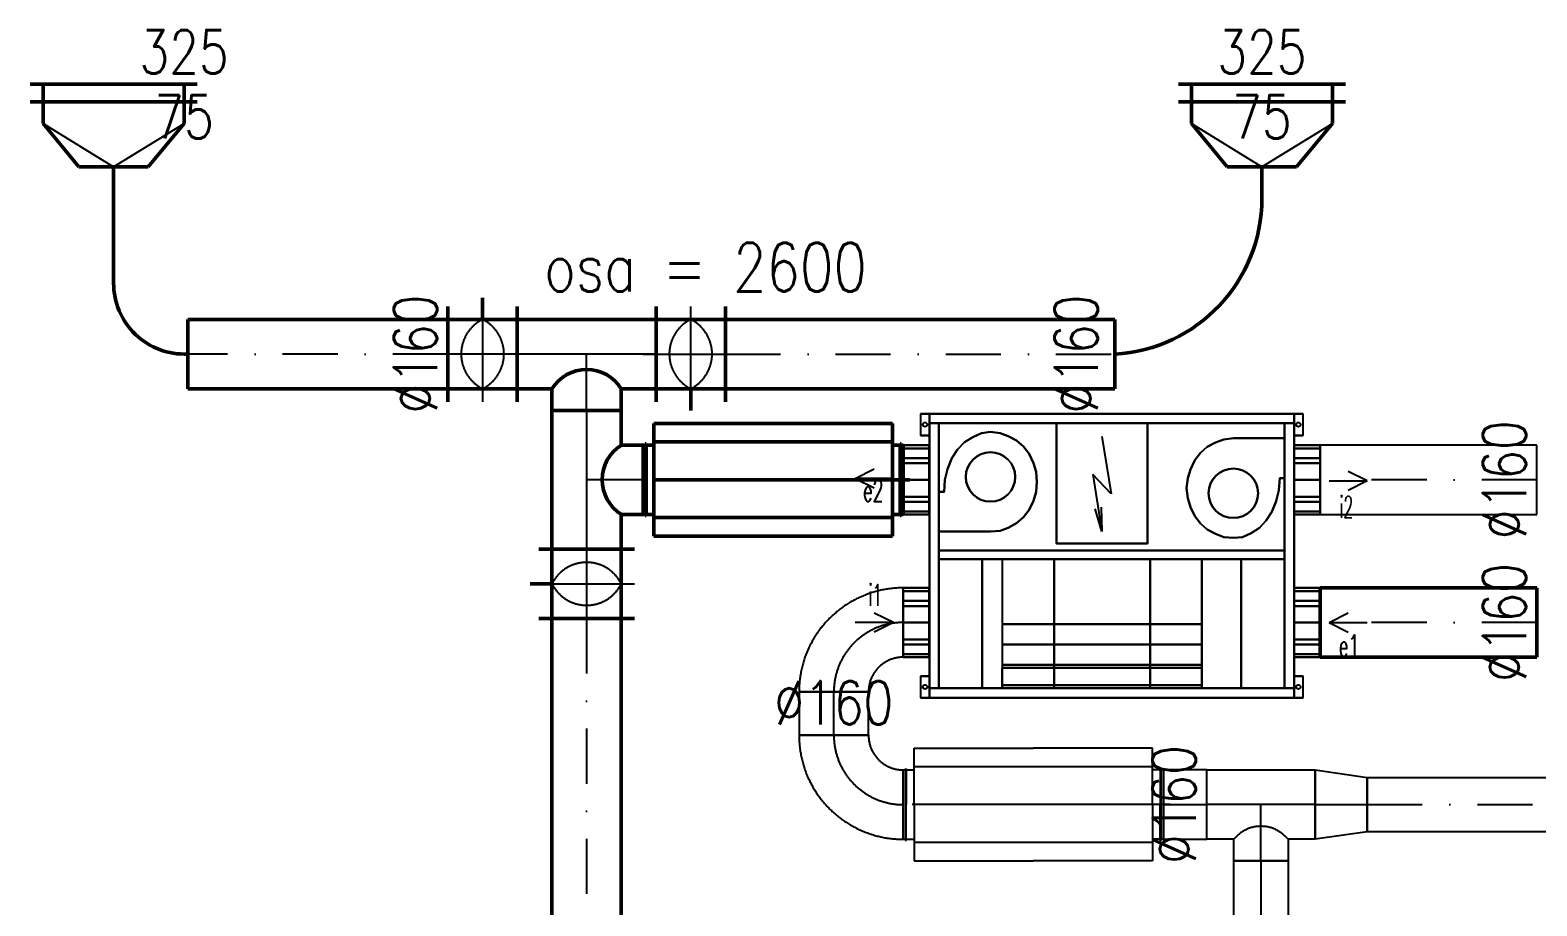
# Model space of a CAD drawing. Header units: millimetres. Extents: x -5302 to 21798, y 61761 to 66330.
# Drawn here: x 15606 to 19080, y 64006 to 66026 of the extents above; entities that cross this region are included whole.
import ezdxf
from ezdxf.enums import TextEntityAlignment as Align

# ---------------------------------------------------------------- set-up
doc = ezdxf.new("R2010")
doc.units = ezdxf.units.MM
doc.header["$LTSCALE"] = 10
for name, pattern in [('_aa', [1.4, 0.5, -0.2, 0.5, -0.2]), ('DASHDOT', [25.4, 12.7, -6.35, 0, -6.35]), ('DASHED', [19.05, 12.7, -6.35]), ('KOLEJE', [0])]:
    doc.linetypes.add(name, pattern=pattern)
doc.layers.get('0').update_dxf_attribs({"color": 3})
for name, color, linetype in [('POPISY', 3, 'Continuous'), ('PRIPOJOVACI_HRDLA', 3, 'Continuous'), ('V-objekty-popis', 3, 'Continuous'), ('V-tvarovky-popis', 3, 'Continuous'), ('VLASTNI_ZARIZENI', 3, 'Continuous'), ('VZT_EXHAUST', 3, '_aa'), ('VZT_EXHAUST-popis', 3, 'Continuous')]:
    doc.layers.add(name, color=color, linetype=linetype)
for name, color, linetype, lineweight in [('V-flexo_osy', 3, 'KOLEJE', 50), ('V-objekty', 3, 'Continuous', 50), ('V-tvarovky', 3, 'Continuous', 50)]:
    doc.layers.add(name, color=color, linetype=linetype, lineweight=lineweight)
doc.styles.add('ROMANS', font='romans.shx', dxfattribs={"width": 0.8})
doc.styles.get("Standard").update_dxf_attribs({"font": 'simplex.shx', "width": 0.8})
doc.linetypes.add('KOLEJE_2', pattern='A,2,[141,CADKON.SHX,S=3,R=0,X=0,Y=0],1.5', length=3.5)

# ---------------------------------------------------------------- blocks, each defined once
blk = doc.blocks.new('*U79', base_point=(162.5, 40))
at = {"color": 0, "linetype": 'ByBlock', "lineweight": -2, "ltscale": 2000}
for points in [[(0, 0), (325, 0), (325, 40), (0, 40), (0, 0)], [(0, 0), (-30, 0)], [(325, 0), (355, 0)]]:
    blk.add_lwpolyline(points, dxfattribs=at)
blk = doc.blocks.new('*U80')
at = {"color": 0, "linetype": 'ByBlock', "lineweight": -2, "ltscale": 2000}
for p, q in [((0, 162.5), (0, 192.5)), ((50, 162.5), (0, 162.5)), ((0, 162.5), (0, 162.5)), ((0, 162.5), (0, -162.5)), ((50, 162.5), (150, 80)), ((150, 80), (150, 80)), ((150, 80), (150, -80)), ((150, 80), (150, 80)), ((150, -80), (50, -162.5)), ((150, -80), (150, -80)), ((150, -80), (150, -80)), ((50, -162.5), (0, -162.5)), ((0, -162.5), (0, -192.5)), ((0, -162.5), (0, -162.5))]:
    blk.add_line(p, q, dxfattribs=at)
at = {"color": 2, "linetype": 'DASHDOT', "lineweight": 25, "ltscale": 2000}
for p, q in [((50, 162.5), (150, 0)), ((150, 0), (50, -162.5))]:
    blk.add_line(p, q, dxfattribs=at)
blk = doc.blocks.new('DUPLEX 170 EC5')
at = {"layer": 'PRIPOJOVACI_HRDLA'}
for p, q in [((38614.2, 8782.6), (38614.2, 8782.6)), ((39515.6, 8782.6), (39515.6, 8782.6)), ((38443.6, 8705.7), (38487.6, 8727.7)), ((39624.6, 8699.8), (39580.6, 8721.8)), ((38531.6, 8705.7), (38443.6, 8705.7)), ((38443.6, 8705.7), (38487.6, 8683.7)), ((39536.6, 8699.8), (39624.6, 8699.8)), ((39624.6, 8699.8), (39580.6, 8677.8)), ((38614.2, 8453.3), (38614.2, 8453.3)), ((39515.6, 8453.3), (39515.6, 8453.3)), ((38531.6, 8373.1), (38487.6, 8395.1)), ((39536.6, 8373.3), (39580.6, 8395.3)), ((38531.6, 8373.1), (38443.6, 8373.1)), ((38531.6, 8373.1), (38487.6, 8351.1)), ((39536.6, 8373.3), (39624.6, 8373.3)), ((39536.6, 8373.3), (39580.6, 8351.3))]:
    blk.add_line(p, q, dxfattribs=at)
for points in [[(38614.2, 8774.6), (38614.2, 8782.6), (38554.2, 8782.6), (38554.2, 8774.6)], [(38614.2, 8782.6), (38614.2, 8774.6), (38554.2, 8774.6), (38554.2, 8782.6)], [(38614.2, 8752.6), (38614.2, 8774.6), (38554.2, 8774.6), (38554.2, 8752.6)], [(38614.2, 8774.6), (38614.2, 8752.6), (38554.2, 8752.6), (38554.2, 8774.6)], [(39515.6, 8774.6), (39515.6, 8782.6), (39455.6, 8782.6), (39455.6, 8774.6)], [(39515.6, 8782.6), (39515.6, 8774.6), (39455.6, 8774.6), (39455.6, 8782.6)], [(39515.6, 8752.6), (39515.6, 8774.6), (39455.6, 8774.6), (39455.6, 8752.6)], [(39515.6, 8774.6), (39515.6, 8752.6), (39455.6, 8752.6), (39455.6, 8774.6)], [(38614.2, 8740.6), (38614.2, 8752.6), (38554.2, 8752.6), (38554.2, 8740.6)], [(38614.2, 8752.6), (38614.2, 8740.6), (38554.2, 8740.6), (38554.2, 8752.6)], [(38614.2, 8702.6), (38614.2, 8740.6), (38554.2, 8740.6), (38554.2, 8702.6)], [(38614.2, 8740.6), (38614.2, 8702.6), (38554.2, 8702.6), (38554.2, 8740.6)], [(39515.6, 8740.6), (39515.6, 8752.6), (39455.6, 8752.6), (39455.6, 8740.6)], [(39515.6, 8752.6), (39515.6, 8740.6), (39455.6, 8740.6), (39455.6, 8752.6)], [(39515.6, 8702.6), (39515.6, 8740.6), (39455.6, 8740.6), (39455.6, 8702.6)], [(39515.6, 8740.6), (39515.6, 8702.6), (39455.6, 8702.6), (39455.6, 8740.6)], [(38614.2, 8663.6), (38614.2, 8702.6), (38554.2, 8702.6), (38554.2, 8663.6)], [(38614.2, 8702.6), (38614.2, 8663.6), (38554.2, 8663.6), (38554.2, 8702.6)], [(39515.6, 8663.6), (39515.6, 8702.6), (39455.6, 8702.6), (39455.6, 8663.6)], [(39515.6, 8702.6), (39515.6, 8663.6), (39455.6, 8663.6), (39455.6, 8702.6)], [(38614.2, 8651.6), (38614.2, 8663.6), (38554.2, 8663.6), (38554.2, 8651.6)], [(38614.2, 8663.6), (38614.2, 8651.6), (38554.2, 8651.6), (38554.2, 8663.6)], [(39515.6, 8651.6), (39515.6, 8663.6), (39455.6, 8663.6), (39455.6, 8651.6)], [(39515.6, 8663.6), (39515.6, 8651.6), (39455.6, 8651.6), (39455.6, 8663.6)], [(38614.2, 8629.6), (38614.2, 8651.6), (38554.2, 8651.6), (38554.2, 8629.6)], [(38614.2, 8651.6), (38614.2, 8629.6), (38554.2, 8629.6), (38554.2, 8651.6)], [(38614.2, 8622.6), (38614.2, 8629.6), (38554.2, 8629.6), (38554.2, 8622.6)], [(38614.2, 8629.6), (38614.2, 8622.6), (38554.2, 8622.6), (38554.2, 8629.6)], [(39515.6, 8629.6), (39515.6, 8651.6), (39455.6, 8651.6), (39455.6, 8629.6)], [(39515.6, 8651.6), (39515.6, 8629.6), (39455.6, 8629.6), (39455.6, 8651.6)], [(39515.6, 8622.6), (39515.6, 8629.6), (39455.6, 8629.6), (39455.6, 8622.6)], [(39515.6, 8629.6), (39515.6, 8622.6), (39455.6, 8622.6), (39455.6, 8629.6)], [(38614.2, 8445.3), (38614.2, 8453.3), (38554.2, 8453.3), (38554.2, 8445.3)], [(38614.2, 8453.3), (38614.2, 8445.3), (38554.2, 8445.3), (38554.2, 8453.3)], [(38614.2, 8423.3), (38614.2, 8445.3), (38554.2, 8445.3), (38554.2, 8423.3)], [(38614.2, 8445.3), (38614.2, 8423.3), (38554.2, 8423.3), (38554.2, 8445.3)], [(39515.6, 8445.3), (39515.6, 8453.3), (39455.6, 8453.3), (39455.6, 8445.3)], [(39515.6, 8453.3), (39515.6, 8445.3), (39455.6, 8445.3), (39455.6, 8453.3)], [(39515.6, 8423.3), (39515.6, 8445.3), (39455.6, 8445.3), (39455.6, 8423.3)], [(39515.6, 8445.3), (39515.6, 8423.3), (39455.6, 8423.3), (39455.6, 8445.3)], [(38614.2, 8411.3), (38614.2, 8423.3), (38554.2, 8423.3), (38554.2, 8411.3)], [(38614.2, 8423.3), (38614.2, 8411.3), (38554.2, 8411.3), (38554.2, 8423.3)], [(38614.2, 8373.3), (38614.2, 8411.3), (38554.2, 8411.3), (38554.2, 8373.3)], [(38614.2, 8411.3), (38614.2, 8373.3), (38554.2, 8373.3), (38554.2, 8411.3)], [(39515.6, 8411.3), (39515.6, 8423.3), (39455.6, 8423.3), (39455.6, 8411.3)], [(39515.6, 8423.3), (39515.6, 8411.3), (39455.6, 8411.3), (39455.6, 8423.3)], [(39515.6, 8373.3), (39515.6, 8411.3), (39455.6, 8411.3), (39455.6, 8373.3)], [(39515.6, 8411.3), (39515.6, 8373.3), (39455.6, 8373.3), (39455.6, 8411.3)], [(38614.2, 8334.3), (38614.2, 8373.3), (38554.2, 8373.3), (38554.2, 8334.3)], [(38614.2, 8373.3), (38614.2, 8334.3), (38554.2, 8334.3), (38554.2, 8373.3)], [(39515.6, 8334.3), (39515.6, 8373.3), (39455.6, 8373.3), (39455.6, 8334.3)], [(39515.6, 8373.3), (39515.6, 8334.3), (39455.6, 8334.3), (39455.6, 8373.3)], [(38614.2, 8322.3), (38614.2, 8334.3), (38554.2, 8334.3), (38554.2, 8322.3)], [(38614.2, 8334.3), (38614.2, 8322.3), (38554.2, 8322.3), (38554.2, 8334.3)], [(38614.2, 8300.3), (38614.2, 8322.3), (38554.2, 8322.3), (38554.2, 8300.3)], [(38614.2, 8322.3), (38614.2, 8300.3), (38554.2, 8300.3), (38554.2, 8322.3)], [(39515.6, 8322.3), (39515.6, 8334.3), (39455.6, 8334.3), (39455.6, 8322.3)], [(39515.6, 8334.3), (39515.6, 8322.3), (39455.6, 8322.3), (39455.6, 8334.3)], [(39515.6, 8300.3), (39515.6, 8322.3), (39455.6, 8322.3), (39455.6, 8300.3)], [(39515.6, 8322.3), (39515.6, 8300.3), (39455.6, 8300.3), (39455.6, 8322.3)], [(38614.2, 8293.3), (38614.2, 8300.3), (38554.2, 8300.3), (38554.2, 8293.3)], [(38614.2, 8300.3), (38614.2, 8293.3), (38554.2, 8293.3), (38554.2, 8300.3)], [(39515.6, 8293.3), (39515.6, 8300.3), (39455.6, 8300.3), (39455.6, 8293.3)], [(39515.6, 8300.3), (39515.6, 8293.3), (39455.6, 8293.3), (39455.6, 8300.3)]]:
    blk.add_3dface(points, dxfattribs=at)
at = {"layer": 'VLASTNI_ZARIZENI'}
for p, q in [((39012.6, 8802.5), (39033.6, 8670.5)), ((39033.6, 8670.5), (38991.6, 8714.5)), ((38991.6, 8714.5), (39012.6, 8583.5)), ((39012.6, 8583.5), (38996.6, 8635.5)), ((39010.6, 8639.5), (39012.6, 8583.5))]:
    blk.add_line(p, q, dxfattribs=at)
for centre, radius in [((38604.6, 8829.8), 5), ((39465.6, 8829.8), 5), ((38755.6, 8709.1), 57), ((39315.6, 8671.5), 57), ((38604.6, 8224.8), 5), ((39465.6, 8224.8), 5)]:
    blk.add_circle(centre, radius, dxfattribs=at)
at = {"layer": 'VLASTNI_ZARIZENI', "extrusion": (0, 0, -1)}
for centre in [(-38755.6, 8709.1), (-39315.6, 8671.5)]:
    blk.add_circle(centre, 57, dxfattribs=at)
at = {"layer": 'VLASTNI_ZARIZENI'}
for points in [[(38614.6, 8854.8), (38614.6, 8804.8), (38594.6, 8804.8), (38594.6, 8854.8)], [(38614.6, 8854.8), (38614.6, 8832.8), (39455.6, 8832.8), (39455.6, 8854.8)], [(38614.6, 8854.8), (38614.6, 8832.8), (39455.6, 8832.8), (39455.6, 8854.8)], [(38614.6, 8832.8), (38614.6, 8854.8), (38614.6, 8854.8), (38614.6, 8832.8)], [(39455.6, 8854.8), (38614.6, 8854.8), (38614.6, 8854.8), (39455.6, 8854.8)], [(38614.6, 8804.8), (38614.6, 8804.8), (38614.6, 8854.8)], [(39455.6, 8832.8), (38614.6, 8832.8), (38614.6, 8832.8), (39455.6, 8832.8)], [(38636.6, 8221.8), (38636.6, 8832.8), (38614.6, 8832.8), (38614.6, 8221.8)], [(38636.6, 8221.8), (38636.6, 8832.8), (38614.6, 8832.8), (38614.6, 8221.8)], [(38614.6, 8221.8), (38614.6, 8832.8), (38614.6, 8832.8), (38614.6, 8221.8)], [(38614.6, 8832.8), (38636.6, 8832.8), (38636.6, 8832.8), (38614.6, 8832.8)], [(38636.6, 8832.8), (38636.6, 8221.8), (38636.6, 8221.8), (38636.6, 8832.8)], [(38636.6, 8221.8), (38636.6, 8832.8), (39433.6, 8832.8), (39433.6, 8221.8)], [(38907.6, 8555.7), (38907.6, 8832.8), (39117.6, 8832.8), (39117.6, 8555.7)], [(38907.6, 8555.7), (38907.6, 8832.8), (39117.6, 8832.8), (39117.6, 8555.7)], [(38907.6, 8832.8), (38907.6, 8555.7), (38907.6, 8555.7), (38907.6, 8832.8)], [(39117.6, 8832.8), (38907.6, 8832.8), (38907.6, 8832.8), (39117.6, 8832.8)], [(39117.6, 8555.7), (39117.6, 8832.8), (39117.6, 8832.8), (39117.6, 8555.7)], [(39433.6, 8221.8), (39433.6, 8832.8), (39455.6, 8832.8), (39455.6, 8221.8)], [(39433.6, 8221.8), (39433.6, 8832.8), (39455.6, 8832.8), (39455.6, 8221.8)], [(39433.6, 8832.8), (39433.6, 8221.8), (39433.6, 8221.8), (39433.6, 8832.8)], [(39455.6, 8832.8), (39433.6, 8832.8), (39433.6, 8832.8), (39455.6, 8832.8)], [(39455.6, 8854.8), (39455.6, 8832.8), (39455.6, 8832.8), (39455.6, 8854.8)], [(39455.6, 8804.8), (39455.6, 8854.8), (39475.6, 8854.8), (39475.6, 8804.8)], [(39455.6, 8854.8), (39455.6, 8854.8), (39455.6, 8804.8)], [(39455.6, 8221.8), (39455.6, 8832.8), (39455.6, 8832.8), (39455.6, 8221.8)], [(38714.6, 8801.1), (38695.6, 8789.1), (38695.6, 8789.1), (38714.6, 8801.1)], [(38734.6, 8810.1), (38714.6, 8801.1), (38714.6, 8801.1), (38734.6, 8810.1)], [(38755.6, 8813.1), (38734.6, 8810.1), (38734.6, 8810.1), (38755.6, 8813.1)], [(38777.6, 8810.1), (38755.6, 8813.1), (38755.6, 8813.1), (38777.6, 8810.1)], [(38796.6, 8803.1), (38777.6, 8810.1), (38777.6, 8810.1), (38796.6, 8803.1)], [(38815.6, 8793.1), (38796.6, 8803.1), (38796.6, 8803.1), (38815.6, 8793.1)], [(38831.6, 8779.1), (38815.6, 8793.1), (38815.6, 8793.1), (38831.6, 8779.1)], [(39293.6, 8795.5), (39274.6, 8788.5), (39274.6, 8788.5), (39293.6, 8795.5)], [(39315.6, 8798.5), (39293.6, 8795.5), (39293.6, 8795.5), (39315.6, 8798.5)], [(39433.6, 8798.5), (39315.6, 8798.5), (39315.6, 8798.5), (39433.6, 8798.5)], [(38679.6, 8772.1), (38666.6, 8752.1), (38666.6, 8752.1), (38679.6, 8772.1)], [(38695.6, 8789.1), (38679.6, 8772.1), (38679.6, 8772.1), (38695.6, 8789.1)], [(38844.6, 8762.1), (38831.6, 8779.1), (38831.6, 8779.1), (38844.6, 8762.1)], [(38854.6, 8741.1), (38844.6, 8762.1), (38844.6, 8762.1), (38854.6, 8741.1)], [(39239.6, 8764.5), (39226.6, 8747.5), (39226.6, 8747.5), (39239.6, 8764.5)], [(39255.6, 8778.5), (39239.6, 8764.5), (39239.6, 8764.5), (39255.6, 8778.5)], [(39274.6, 8788.5), (39255.6, 8778.5), (39255.6, 8778.5), (39274.6, 8788.5)], [(38656.6, 8727.1), (38650.6, 8702.1), (38650.6, 8702.1), (38656.6, 8727.1)], [(38666.6, 8752.1), (38656.6, 8727.1), (38656.6, 8727.1), (38666.6, 8752.1)], [(38860.6, 8721.1), (38854.6, 8741.1), (38854.6, 8741.1), (38860.6, 8721.1)], [(39216.6, 8726.5), (39210.6, 8706.5), (39210.6, 8706.5), (39216.6, 8726.5)], [(39226.6, 8747.5), (39216.6, 8726.5), (39216.6, 8726.5), (39226.6, 8747.5)], [(38650.6, 8702.1), (38648.6, 8675.1), (38648.6, 8675.1), (38650.6, 8702.1)], [(38862.6, 8698.1), (38860.6, 8721.1), (38860.6, 8721.1), (38862.6, 8698.1)], [(38860.6, 8675.1), (38862.6, 8698.1), (38862.6, 8698.1), (38860.6, 8675.1)], [(39210.6, 8706.5), (39207.6, 8683.5), (39207.6, 8683.5), (39210.6, 8706.5)], [(39420.6, 8678.5), (39422.6, 8706.5), (39422.6, 8706.5), (39420.6, 8678.5)], [(39422.6, 8706.5), (39433.6, 8706.5), (39433.6, 8706.5), (39422.6, 8706.5)], [(39422.6, 8706.5), (39422.6, 8706.5), (39422.6, 8706.5)], [(38648.6, 8675.1), (38636.6, 8675.1), (38636.6, 8675.1), (38648.6, 8675.1)], [(38648.6, 8675.1), (38648.6, 8675.1), (38648.6, 8675.1)], [(38844.6, 8633.1), (38854.6, 8654.1), (38854.6, 8654.1), (38844.6, 8633.1)], [(38854.6, 8654.1), (38860.6, 8675.1), (38860.6, 8675.1), (38854.6, 8654.1)], [(39207.6, 8683.5), (39210.6, 8660.5), (39210.6, 8660.5), (39207.6, 8683.5)], [(39210.6, 8660.5), (39216.6, 8639.5), (39216.6, 8639.5), (39210.6, 8660.5)], [(39404.6, 8628.5), (39414.6, 8653.5), (39414.6, 8653.5), (39404.6, 8628.5)], [(39414.6, 8653.5), (39420.6, 8678.5), (39420.6, 8678.5), (39414.6, 8653.5)], [(38831.6, 8616.1), (38844.6, 8633.1), (38844.6, 8633.1), (38831.6, 8616.1)], [(39216.6, 8639.5), (39226.6, 8618.5), (39226.6, 8618.5), (39216.6, 8639.5)], [(39226.6, 8618.5), (39239.6, 8601.5), (39239.6, 8601.5), (39226.6, 8618.5)], [(39391.6, 8608.5), (39404.6, 8628.5), (39404.6, 8628.5), (39391.6, 8608.5)], [(38636.6, 8583.1), (38755.6, 8583.1), (38755.6, 8583.1), (38636.6, 8583.1)], [(38755.6, 8583.1), (38777.6, 8585.1), (38777.6, 8585.1), (38755.6, 8583.1)], [(38777.6, 8585.1), (38796.6, 8592.1), (38796.6, 8592.1), (38777.6, 8585.1)], [(38796.6, 8592.1), (38815.6, 8602.1), (38815.6, 8602.1), (38796.6, 8592.1)], [(38815.6, 8602.1), (38831.6, 8616.1), (38831.6, 8616.1), (38815.6, 8602.1)], [(39239.6, 8601.5), (39255.6, 8587.5), (39255.6, 8587.5), (39239.6, 8601.5)], [(39255.6, 8587.5), (39274.6, 8577.5), (39274.6, 8577.5), (39255.6, 8587.5)], [(39356.6, 8579.5), (39375.6, 8591.5), (39375.6, 8591.5), (39356.6, 8579.5)], [(39375.6, 8591.5), (39391.6, 8608.5), (39391.6, 8608.5), (39375.6, 8591.5)], [(39117.6, 8555.7), (38907.6, 8555.7), (38907.6, 8555.7), (39117.6, 8555.7)], [(39274.6, 8577.5), (39293.6, 8570.5), (39293.6, 8570.5), (39274.6, 8577.5)], [(39293.6, 8570.5), (39315.6, 8568.5), (39315.6, 8568.5), (39293.6, 8570.5)], [(39315.6, 8568.5), (39336.6, 8570.5), (39336.6, 8570.5), (39315.6, 8568.5)], [(39336.6, 8570.5), (39356.6, 8579.5), (39356.6, 8579.5), (39336.6, 8570.5)], [(38636.6, 8519.3), (38636.6, 8539.3), (39433.6, 8539.3), (39433.6, 8519.3)], [(38636.6, 8519.3), (38636.6, 8539.3), (39433.6, 8539.3), (39433.6, 8519.3)], [(38636.6, 8539.3), (38636.6, 8519.3), (38636.6, 8519.3), (38636.6, 8539.3)], [(39433.6, 8539.3), (38636.6, 8539.3), (38636.6, 8539.3), (39433.6, 8539.3)], [(38736.6, 8221.8), (38736.6, 8519.3), (38636.6, 8519.3), (38636.6, 8221.8)], [(38736.6, 8221.8), (38736.6, 8519.3), (38636.6, 8519.3), (38636.6, 8221.8)], [(38636.6, 8221.8), (38636.6, 8519.3), (38636.6, 8519.3), (38636.6, 8221.8)], [(38636.6, 8519.3), (38736.6, 8519.3), (38736.6, 8519.3), (38636.6, 8519.3)], [(39433.6, 8519.3), (38636.6, 8519.3), (38636.6, 8519.3), (39433.6, 8519.3)], [(38736.6, 8519.3), (38736.6, 8221.8), (38736.6, 8221.8), (38736.6, 8519.3)], [(38902.6, 8519.3), (38782.6, 8519.3), (38782.6, 8369.8), (38902.6, 8369.8)], [(39123.6, 8519.3), (38902.6, 8519.3), (38902.6, 8369.8), (39123.6, 8369.8)], [(39242.6, 8519.3), (39123.6, 8519.3), (39123.6, 8369.8), (39242.6, 8369.8)], [(39242.6, 8519.3), (39242.6, 8519.3), (39242.6, 8369.8)], [(39333.6, 8221.8), (39333.6, 8519.3), (39433.6, 8519.3), (39433.6, 8221.8)], [(39333.6, 8221.8), (39333.6, 8519.3), (39433.6, 8519.3), (39433.6, 8221.8)], [(39333.6, 8519.3), (39333.6, 8221.8), (39333.6, 8221.8), (39333.6, 8519.3)], [(39433.6, 8519.3), (39333.6, 8519.3), (39333.6, 8519.3), (39433.6, 8519.3)], [(39433.6, 8519.3), (39433.6, 8539.3), (39433.6, 8539.3), (39433.6, 8519.3)], [(39433.6, 8221.8), (39433.6, 8519.3), (39433.6, 8519.3), (39433.6, 8221.8)], [(38902.6, 8369.8), (38782.6, 8369.8), (38782.6, 8322.8), (38902.6, 8322.8)], [(39123.6, 8369.8), (38902.6, 8369.8), (38902.6, 8322.8), (39123.6, 8322.8)], [(39242.6, 8369.8), (39123.6, 8369.8), (39123.6, 8322.8), (39242.6, 8322.8)], [(39242.6, 8369.8), (39242.6, 8369.8), (39242.6, 8322.8)], [(38902.6, 8322.8), (38782.6, 8322.8), (38782.6, 8275.8), (38902.6, 8275.8)], [(39123.6, 8322.8), (38902.6, 8322.8), (38902.6, 8275.8), (39123.6, 8275.8)], [(39242.6, 8322.8), (39123.6, 8322.8), (39123.6, 8275.8), (39242.6, 8275.8)], [(39242.6, 8322.8), (39242.6, 8322.8), (39242.6, 8275.8)], [(38902.6, 8275.8), (38782.6, 8275.8), (38782.6, 8228.8), (38902.6, 8228.8)], [(39123.6, 8275.8), (38902.6, 8275.8), (38902.6, 8228.8), (39123.6, 8228.8)], [(39242.6, 8275.8), (39123.6, 8275.8), (39123.6, 8228.8), (39242.6, 8228.8)], [(39242.6, 8275.8), (39242.6, 8275.8), (39242.6, 8228.8)], [(38614.6, 8249.8), (38614.6, 8199.8), (38594.6, 8199.8), (38594.6, 8249.8)], [(38614.6, 8199.8), (38614.6, 8199.8), (38614.6, 8249.8)], [(38902.6, 8268.8), (38782.6, 8268.8), (38782.6, 8221.8), (38902.6, 8221.8)], [(38902.6, 8221.8), (38782.6, 8221.8), (38782.6, 8268.8), (38902.6, 8268.8)], [(39123.6, 8268.8), (38902.6, 8268.8), (38902.6, 8221.8), (39123.6, 8221.8)], [(39123.6, 8221.8), (38902.6, 8221.8), (38902.6, 8268.8), (39123.6, 8268.8)], [(39242.6, 8268.8), (39123.6, 8268.8), (39123.6, 8221.8), (39242.6, 8221.8)], [(39242.6, 8221.8), (39123.6, 8221.8), (39123.6, 8268.8), (39242.6, 8268.8)], [(39242.6, 8268.8), (39242.6, 8268.8), (39242.6, 8221.8)], [(39242.6, 8221.8), (39242.6, 8221.8), (39242.6, 8268.8)], [(39455.6, 8199.8), (39455.6, 8249.8), (39475.6, 8249.8), (39475.6, 8199.8)], [(39455.6, 8249.8), (39455.6, 8249.8), (39455.6, 8199.8)], [(38614.6, 8199.8), (38614.6, 8221.8), (39455.6, 8221.8), (39455.6, 8199.8)], [(38614.6, 8199.8), (38614.6, 8221.8), (39455.6, 8221.8), (39455.6, 8199.8)], [(38614.6, 8221.8), (38614.6, 8199.8), (38614.6, 8199.8), (38614.6, 8221.8)], [(39455.6, 8221.8), (38614.6, 8221.8), (38614.6, 8221.8), (39455.6, 8221.8)], [(38614.6, 8221.8), (38636.6, 8221.8), (38636.6, 8221.8), (38614.6, 8221.8)], [(38636.6, 8221.8), (38736.6, 8221.8), (38736.6, 8221.8), (38636.6, 8221.8)], [(39433.6, 8221.8), (39333.6, 8221.8), (39333.6, 8221.8), (39433.6, 8221.8)], [(39455.6, 8221.8), (39433.6, 8221.8), (39433.6, 8221.8), (39455.6, 8221.8)], [(39455.6, 8199.8), (39455.6, 8221.8), (39455.6, 8221.8), (39455.6, 8199.8)], [(39455.6, 8199.8), (38614.6, 8199.8), (38614.6, 8199.8), (39455.6, 8199.8)]]:
    blk.add_3dface(points, dxfattribs=at)
for points, invisible_edges in [([(38614.6, 8854.8), (38614.6, 8854.8), (38594.6, 8854.8), (38609.6, 8854.8)], 9), ([(38614.6, 8854.8), (38614.6, 8854.8), (38614.6, 8854.8), (38609.6, 8854.8)], 5), ([(39455.6, 8854.8), (39455.6, 8854.8), (39475.6, 8854.8), (39460.6, 8854.8)], 9), ([(39455.6, 8854.8), (39455.6, 8854.8), (39455.6, 8854.8), (39460.6, 8854.8)], 5), ([(38614.6, 8804.8), (38614.6, 8804.8), (38594.6, 8804.8), (38609.6, 8804.8)], 9), ([(38614.6, 8804.8), (38614.6, 8804.8), (38614.6, 8804.8), (38609.6, 8804.8)], 5), ([(38755.6, 8813.1), (38755.6, 8813.1), (38777.6, 8810.1), (38648.6, 8675.1)], 13), ([(38734.6, 8810.1), (38734.6, 8810.1), (38755.6, 8813.1), (38648.6, 8675.1)], 13), ([(38777.6, 8810.1), (38777.6, 8810.1), (38796.6, 8803.1), (38648.6, 8675.1)], 13), ([(38714.6, 8801.1), (38714.6, 8801.1), (38734.6, 8810.1), (38648.6, 8675.1)], 13), ([(38796.6, 8803.1), (38796.6, 8803.1), (38815.6, 8793.1), (38648.6, 8675.1)], 13), ([(38695.6, 8789.1), (38695.6, 8789.1), (38714.6, 8801.1), (38648.6, 8675.1)], 13), ([(38815.6, 8793.1), (38815.6, 8793.1), (38831.6, 8779.1), (38648.6, 8675.1)], 13), ([(39274.6, 8788.5), (39274.6, 8788.5), (39293.6, 8795.5), (39422.6, 8706.5)], 13), ([(39293.6, 8795.5), (39293.6, 8795.5), (39315.6, 8798.5), (39422.6, 8706.5)], 13), ([(39315.6, 8798.5), (39315.6, 8798.5), (39433.6, 8798.5), (39422.6, 8706.5)], 13), ([(39433.6, 8798.5), (39433.6, 8798.5), (39433.6, 8706.5), (39422.6, 8706.5)], 9), ([(39455.6, 8804.8), (39455.6, 8804.8), (39475.6, 8804.8), (39460.6, 8804.8)], 9), ([(39455.6, 8804.8), (39455.6, 8804.8), (39455.6, 8804.8), (39460.6, 8804.8)], 5), ([(38679.6, 8772.1), (38679.6, 8772.1), (38695.6, 8789.1), (38648.6, 8675.1)], 13), ([(38831.6, 8779.1), (38831.6, 8779.1), (38844.6, 8762.1), (38648.6, 8675.1)], 13), ([(38666.6, 8752.1), (38666.6, 8752.1), (38679.6, 8772.1), (38648.6, 8675.1)], 13), ([(38844.6, 8762.1), (38844.6, 8762.1), (38854.6, 8741.1), (38648.6, 8675.1)], 13), ([(39226.6, 8747.5), (39226.6, 8747.5), (39239.6, 8764.5), (39422.6, 8706.5)], 13), ([(39239.6, 8764.5), (39239.6, 8764.5), (39255.6, 8778.5), (39422.6, 8706.5)], 13), ([(39255.6, 8778.5), (39255.6, 8778.5), (39274.6, 8788.5), (39422.6, 8706.5)], 13), ([(38656.6, 8727.1), (38656.6, 8727.1), (38666.6, 8752.1), (38648.6, 8675.1)], 13), ([(38854.6, 8741.1), (38854.6, 8741.1), (38860.6, 8721.1), (38648.6, 8675.1)], 13), ([(38650.6, 8702.1), (38650.6, 8702.1), (38656.6, 8727.1), (38648.6, 8675.1)], 13), ([(39216.6, 8726.5), (39216.6, 8726.5), (39226.6, 8747.5), (39422.6, 8706.5)], 13), ([(38860.6, 8721.1), (38860.6, 8721.1), (38862.6, 8698.1), (38648.6, 8675.1)], 13), ([(38648.6, 8675.1), (38648.6, 8675.1), (38650.6, 8702.1), (38648.6, 8675.1)], 5), ([(38862.6, 8698.1), (38862.6, 8698.1), (38860.6, 8675.1), (38648.6, 8675.1)], 13), ([(39207.6, 8683.5), (39207.6, 8683.5), (39210.6, 8706.5), (39422.6, 8706.5)], 13), ([(39210.6, 8660.5), (39210.6, 8660.5), (39207.6, 8683.5), (39422.6, 8706.5)], 13), ([(39216.6, 8639.5), (39216.6, 8639.5), (39210.6, 8660.5), (39422.6, 8706.5)], 13), ([(39226.6, 8618.5), (39226.6, 8618.5), (39216.6, 8639.5), (39422.6, 8706.5)], 13), ([(39239.6, 8601.5), (39239.6, 8601.5), (39226.6, 8618.5), (39422.6, 8706.5)], 13), ([(39255.6, 8587.5), (39255.6, 8587.5), (39239.6, 8601.5), (39422.6, 8706.5)], 13), ([(39274.6, 8577.5), (39274.6, 8577.5), (39255.6, 8587.5), (39422.6, 8706.5)], 13), ([(39293.6, 8570.5), (39293.6, 8570.5), (39274.6, 8577.5), (39422.6, 8706.5)], 13), ([(39315.6, 8568.5), (39315.6, 8568.5), (39293.6, 8570.5), (39422.6, 8706.5)], 13), ([(39336.6, 8570.5), (39336.6, 8570.5), (39315.6, 8568.5), (39422.6, 8706.5)], 13), ([(39356.6, 8579.5), (39356.6, 8579.5), (39336.6, 8570.5), (39422.6, 8706.5)], 13), ([(39375.6, 8591.5), (39375.6, 8591.5), (39356.6, 8579.5), (39422.6, 8706.5)], 13), ([(39391.6, 8608.5), (39391.6, 8608.5), (39375.6, 8591.5), (39422.6, 8706.5)], 13), ([(39404.6, 8628.5), (39404.6, 8628.5), (39391.6, 8608.5), (39422.6, 8706.5)], 13), ([(39414.6, 8653.5), (39414.6, 8653.5), (39404.6, 8628.5), (39422.6, 8706.5)], 13), ([(39420.6, 8678.5), (39420.6, 8678.5), (39414.6, 8653.5), (39422.6, 8706.5)], 13), ([(39422.6, 8706.5), (39422.6, 8706.5), (39420.6, 8678.5), (39422.6, 8706.5)], 5), ([(38636.6, 8583.1), (38636.6, 8583.1), (38636.6, 8675.1), (38648.6, 8675.1)], 9), ([(38755.6, 8583.1), (38755.6, 8583.1), (38636.6, 8583.1), (38648.6, 8675.1)], 13), ([(38777.6, 8585.1), (38777.6, 8585.1), (38755.6, 8583.1), (38648.6, 8675.1)], 13), ([(38796.6, 8592.1), (38796.6, 8592.1), (38777.6, 8585.1), (38648.6, 8675.1)], 13), ([(38815.6, 8602.1), (38815.6, 8602.1), (38796.6, 8592.1), (38648.6, 8675.1)], 13), ([(38831.6, 8616.1), (38831.6, 8616.1), (38815.6, 8602.1), (38648.6, 8675.1)], 13), ([(38844.6, 8633.1), (38844.6, 8633.1), (38831.6, 8616.1), (38648.6, 8675.1)], 13), ([(38854.6, 8654.1), (38854.6, 8654.1), (38844.6, 8633.1), (38648.6, 8675.1)], 13), ([(38860.6, 8675.1), (38860.6, 8675.1), (38854.6, 8654.1), (38648.6, 8675.1)], 13), ([(38902.6, 8519.3), (38902.6, 8519.3), (39123.6, 8519.3), (39242.6, 8519.3)], 13), ([(39123.6, 8519.3), (39123.6, 8519.3), (38902.6, 8519.3), (39242.6, 8519.3)], 5), ([(39123.6, 8519.3), (39123.6, 8519.3), (39242.6, 8519.3)], 9), ([(38782.6, 8369.8), (38782.6, 8369.8), (38902.6, 8369.8), (39242.6, 8369.8)], 13), ([(38782.6, 8369.8), (38782.6, 8369.8), (38782.6, 8369.8), (39242.6, 8369.8)], 13), ([(38902.6, 8369.8), (38902.6, 8369.8), (38782.6, 8369.8), (39242.6, 8369.8)], 13), ([(38782.6, 8369.8), (38782.6, 8369.8), (38902.6, 8369.8), (39242.6, 8369.8)], 13), ([(38782.6, 8369.8), (38782.6, 8369.8), (38782.6, 8369.8), (39242.6, 8369.8)], 13), ([(38902.6, 8369.8), (38902.6, 8369.8), (38782.6, 8369.8), (39242.6, 8369.8)], 13), ([(38902.6, 8369.8), (38902.6, 8369.8), (39123.6, 8369.8), (39242.6, 8369.8)], 13), ([(39123.6, 8369.8), (39123.6, 8369.8), (38902.6, 8369.8), (39242.6, 8369.8)], 5), ([(38902.6, 8369.8), (38902.6, 8369.8), (39123.6, 8369.8), (39242.6, 8369.8)], 13), ([(39123.6, 8369.8), (39123.6, 8369.8), (38902.6, 8369.8), (39242.6, 8369.8)], 5), ([(39123.6, 8369.8), (39123.6, 8369.8), (39242.6, 8369.8)], 9), ([(39123.6, 8369.8), (39123.6, 8369.8), (39242.6, 8369.8)], 9), ([(38782.6, 8322.8), (38782.6, 8322.8), (38902.6, 8322.8), (39242.6, 8322.8)], 13), ([(38782.6, 8322.8), (38782.6, 8322.8), (38782.6, 8322.8), (39242.6, 8322.8)], 13), ([(38902.6, 8322.8), (38902.6, 8322.8), (38782.6, 8322.8), (39242.6, 8322.8)], 13), ([(38782.6, 8322.8), (38782.6, 8322.8), (38902.6, 8322.8), (39242.6, 8322.8)], 13), ([(38782.6, 8322.8), (38782.6, 8322.8), (38782.6, 8322.8), (39242.6, 8322.8)], 13), ([(38902.6, 8322.8), (38902.6, 8322.8), (38782.6, 8322.8), (39242.6, 8322.8)], 13), ([(38902.6, 8322.8), (38902.6, 8322.8), (39123.6, 8322.8), (39242.6, 8322.8)], 13), ([(39123.6, 8322.8), (39123.6, 8322.8), (38902.6, 8322.8), (39242.6, 8322.8)], 5), ([(38902.6, 8322.8), (38902.6, 8322.8), (39123.6, 8322.8), (39242.6, 8322.8)], 13), ([(39123.6, 8322.8), (39123.6, 8322.8), (38902.6, 8322.8), (39242.6, 8322.8)], 5), ([(39123.6, 8322.8), (39123.6, 8322.8), (39242.6, 8322.8)], 9), ([(39123.6, 8322.8), (39123.6, 8322.8), (39242.6, 8322.8)], 9), ([(38782.6, 8275.8), (38782.6, 8275.8), (38902.6, 8275.8), (39242.6, 8275.8)], 13), ([(38782.6, 8275.8), (38782.6, 8275.8), (38782.6, 8275.8), (39242.6, 8275.8)], 13), ([(38902.6, 8275.8), (38902.6, 8275.8), (38782.6, 8275.8), (39242.6, 8275.8)], 13), ([(38782.6, 8275.8), (38782.6, 8275.8), (38902.6, 8275.8), (39242.6, 8275.8)], 13), ([(38782.6, 8275.8), (38782.6, 8275.8), (38782.6, 8275.8), (39242.6, 8275.8)], 13), ([(38902.6, 8275.8), (38902.6, 8275.8), (38782.6, 8275.8), (39242.6, 8275.8)], 13), ([(38902.6, 8275.8), (38902.6, 8275.8), (39123.6, 8275.8), (39242.6, 8275.8)], 13), ([(39123.6, 8275.8), (39123.6, 8275.8), (38902.6, 8275.8), (39242.6, 8275.8)], 5), ([(38902.6, 8275.8), (38902.6, 8275.8), (39123.6, 8275.8), (39242.6, 8275.8)], 13), ([(39123.6, 8275.8), (39123.6, 8275.8), (38902.6, 8275.8), (39242.6, 8275.8)], 5), ([(39123.6, 8275.8), (39123.6, 8275.8), (39242.6, 8275.8)], 9), ([(39123.6, 8275.8), (39123.6, 8275.8), (39242.6, 8275.8)], 9), ([(38614.6, 8249.8), (38614.6, 8249.8), (38594.6, 8249.8), (38609.6, 8249.8)], 9), ([(38614.6, 8249.8), (38614.6, 8249.8), (38614.6, 8249.8), (38609.6, 8249.8)], 5), ([(38782.6, 8268.8), (38782.6, 8268.8), (38902.6, 8268.8), (39242.6, 8268.8)], 13), ([(38782.6, 8268.8), (38782.6, 8268.8), (38782.6, 8268.8), (39242.6, 8268.8)], 13), ([(38902.6, 8268.8), (38902.6, 8268.8), (38782.6, 8268.8), (39242.6, 8268.8)], 13), ([(38782.6, 8268.8), (38782.6, 8268.8), (38902.6, 8268.8), (39242.6, 8268.8)], 13), ([(38782.6, 8268.8), (38782.6, 8268.8), (38782.6, 8268.8), (39242.6, 8268.8)], 13), ([(38902.6, 8268.8), (38902.6, 8268.8), (38782.6, 8268.8), (39242.6, 8268.8)], 13), ([(38902.6, 8268.8), (38902.6, 8268.8), (39123.6, 8268.8), (39242.6, 8268.8)], 13), ([(39123.6, 8268.8), (39123.6, 8268.8), (38902.6, 8268.8), (39242.6, 8268.8)], 5), ([(38902.6, 8268.8), (38902.6, 8268.8), (39123.6, 8268.8), (39242.6, 8268.8)], 13), ([(39123.6, 8268.8), (39123.6, 8268.8), (38902.6, 8268.8), (39242.6, 8268.8)], 5), ([(39123.6, 8268.8), (39123.6, 8268.8), (39242.6, 8268.8)], 9), ([(39123.6, 8268.8), (39123.6, 8268.8), (39242.6, 8268.8)], 9), ([(39455.6, 8249.8), (39455.6, 8249.8), (39475.6, 8249.8), (39460.6, 8249.8)], 9), ([(39455.6, 8249.8), (39455.6, 8249.8), (39455.6, 8249.8), (39460.6, 8249.8)], 5), ([(38782.6, 8228.8), (38782.6, 8228.8), (38902.6, 8228.8), (39242.6, 8228.8)], 13), ([(38782.6, 8228.8), (38782.6, 8228.8), (38782.6, 8228.8), (39242.6, 8228.8)], 13), ([(38902.6, 8228.8), (38902.6, 8228.8), (38782.6, 8228.8), (39242.6, 8228.8)], 13), ([(38782.6, 8228.8), (38782.6, 8228.8), (38902.6, 8228.8), (39242.6, 8228.8)], 13), ([(38782.6, 8228.8), (38782.6, 8228.8), (38782.6, 8228.8), (39242.6, 8228.8)], 13), ([(38902.6, 8228.8), (38902.6, 8228.8), (38782.6, 8228.8), (39242.6, 8228.8)], 13), ([(38782.6, 8221.8), (38782.6, 8221.8), (38902.6, 8221.8), (39242.6, 8221.8)], 13), ([(38782.6, 8221.8), (38782.6, 8221.8), (38782.6, 8221.8), (39242.6, 8221.8)], 13), ([(38902.6, 8221.8), (38902.6, 8221.8), (38782.6, 8221.8), (39242.6, 8221.8)], 13), ([(38782.6, 8221.8), (38782.6, 8221.8), (38902.6, 8221.8), (39242.6, 8221.8)], 13), ([(38782.6, 8221.8), (38782.6, 8221.8), (38782.6, 8221.8), (39242.6, 8221.8)], 13), ([(38902.6, 8221.8), (38902.6, 8221.8), (38782.6, 8221.8), (39242.6, 8221.8)], 13), ([(38902.6, 8228.8), (38902.6, 8228.8), (39123.6, 8228.8), (39242.6, 8228.8)], 13), ([(39123.6, 8228.8), (39123.6, 8228.8), (38902.6, 8228.8), (39242.6, 8228.8)], 5), ([(38902.6, 8228.8), (38902.6, 8228.8), (39123.6, 8228.8), (39242.6, 8228.8)], 13), ([(39123.6, 8228.8), (39123.6, 8228.8), (38902.6, 8228.8), (39242.6, 8228.8)], 5), ([(38902.6, 8221.8), (38902.6, 8221.8), (39123.6, 8221.8), (39242.6, 8221.8)], 13), ([(39123.6, 8221.8), (39123.6, 8221.8), (38902.6, 8221.8), (39242.6, 8221.8)], 5), ([(38902.6, 8221.8), (38902.6, 8221.8), (39123.6, 8221.8), (39242.6, 8221.8)], 13), ([(39123.6, 8221.8), (39123.6, 8221.8), (38902.6, 8221.8), (39242.6, 8221.8)], 5), ([(39123.6, 8228.8), (39123.6, 8228.8), (39242.6, 8228.8)], 9), ([(39123.6, 8228.8), (39123.6, 8228.8), (39242.6, 8228.8)], 9), ([(39123.6, 8221.8), (39123.6, 8221.8), (39242.6, 8221.8)], 9), ([(39123.6, 8221.8), (39123.6, 8221.8), (39242.6, 8221.8)], 9), ([(38614.6, 8199.8), (38614.6, 8199.8), (38594.6, 8199.8), (38609.6, 8199.8)], 9), ([(38614.6, 8199.8), (38614.6, 8199.8), (38614.6, 8199.8), (38609.6, 8199.8)], 5), ([(39455.6, 8199.8), (39455.6, 8199.8), (39475.6, 8199.8), (39460.6, 8199.8)], 9), ([(39455.6, 8199.8), (39455.6, 8199.8), (39455.6, 8199.8), (39460.6, 8199.8)], 5)]:
    blk.add_3dface(points, dxfattribs=dict(at, invisible_edges=invisible_edges))
at = {"layer": 'POPISY'}
for s, width, p, p2 in [('e2', 0.564, (38461.6, 8652.7), (38508.6, 8652.7)), ('i2', 0.62, (39560.9, 8614.6), (39591.9, 8614.6)), ('i1', 0.93, (38474.5, 8411.5), (38505.5, 8411.5)), ('e1', 0.705, (39558.8, 8294.6), (39605.8, 8294.6))]:
    blk.add_text(s, height=50, dxfattribs=dict(at, width=width)).set_placement(p, p2, align=Align.FIT)
blk = doc.blocks.new('*U85', base_point=(160, 0))
at = {"color": 0, "lineweight": -2, "ltscale": 2000}
for p, q in [((0, 240), (0, 80)), ((0, 240), (0, 240)), ((0, 80), (0, 80)), ((80, 0), (240, 0)), ((80, 0), (80, 0)), ((240, 0), (240, 0))]:
    blk.add_line(p, q, dxfattribs=at)
at = {"color": 2, "linetype": 'DASHDOT', "lineweight": 25, "ltscale": 2000}
for p, q in [((0, 160), (0, 160)), ((160, 0), (160, 0))]:
    blk.add_line(p, q, dxfattribs=at)
at = {"color": 0, "lineweight": -2, "ltscale": 2000}
for radius in [240, 80]:
    blk.add_arc((0, 0), radius, 0, 90, dxfattribs=at)
at = {"color": 2, "linetype": 'DASHDOT', "lineweight": 25, "ltscale": 2000}
blk.add_arc((0, 0), 160, 0, 90, dxfattribs=at)
blk = doc.blocks.new('*U86', base_point=(100, 80))
at = {"color": 0, "linetype": 'ByBlock', "lineweight": -2, "ltscale": 2000}
for p, q in [((0, 160), (0, 0)), ((100, 160), (0, 160)), ((100, 0), (100, 160)), ((0, 0), (100, 0))]:
    blk.add_line(p, q, dxfattribs=at)
at = {"color": 2, "linetype": 'DASHDOT', "lineweight": 25, "ltscale": 2000}
blk.add_line((0, 80), (100, 80), dxfattribs=at)
blk = doc.blocks.new('*U87', base_point=(160, 0))
at = {"color": 0, "lineweight": -2, "ltscale": 2000}
for p, q in [((0, 240), (0, 80)), ((0, 240), (0, 240)), ((0, 80), (0, 80)), ((80, 0), (240, 0)), ((80, 0), (80, 0)), ((240, 0), (240, 0))]:
    blk.add_line(p, q, dxfattribs=at)
at = {"color": 2, "linetype": 'DASHDOT', "lineweight": 25, "ltscale": 2000}
for p, q in [((0, 160), (0, 160)), ((160, 0), (160, 0))]:
    blk.add_line(p, q, dxfattribs=at)
at = {"color": 0, "lineweight": -2, "ltscale": 2000}
for radius in [240, 80]:
    blk.add_arc((0, 0), radius, 0, 90, dxfattribs=at)
at = {"color": 2, "linetype": 'DASHDOT', "lineweight": 25, "ltscale": 2000}
blk.add_arc((0, 0), 160, 0, 90, dxfattribs=at)
blk = doc.blocks.new('*U75', base_point=(104.3, 32.6))
at = {"color": 0, "linetype": 'ByBlock', "lineweight": -2, "ltscale": 2000}
for p, q in [((129.3, 162.6), (404.3, 162.6)), ((129.3, 32.6), (129.3, 162.6)), ((679.3, 162.6), (404.3, 162.6)), ((679.3, 32.6), (679.3, 162.6)), ((104.3, 32.6), (104.3, 112.6)), ((104.3, 112.6), (129.3, 112.6)), ((109.3, 32.6), (109.3, 115.4)), ((109.3, 115.4), (111.5, 115.4)), ((111.5, 115.4), (111.5, 32.6)), ((704.3, 112.6), (679.3, 112.6)), ((697.1, 115.4), (697.1, 32.6)), ((699.3, 115.4), (697.1, 115.4)), ((699.3, 32.6), (699.3, 115.4)), ((704.3, 32.6), (704.3, 112.6)), ((104.3, 32.6), (104.3, -47.4)), ((109.3, 32.6), (109.3, -50.2)), ((111.5, -50.2), (111.5, 32.6)), ((129.3, 32.6), (129.3, -97.4)), ((679.3, 32.6), (679.3, -97.4)), ((697.1, -50.2), (697.1, 32.6)), ((699.3, 32.6), (699.3, -50.2)), ((704.3, 32.6), (704.3, -47.4)), ((104.3, -47.4), (129.3, -47.4)), ((109.3, -50.2), (111.5, -50.2)), ((704.3, -47.4), (679.3, -47.4)), ((699.3, -50.2), (697.1, -50.2)), ((129.3, -97.4), (404.3, -97.4)), ((679.3, -97.4), (404.3, -97.4))]:
    blk.add_line(p, q, dxfattribs=at)
at = {"color": 56, "linetype": 'DASHED', "ltscale": 6000}
for p, q in [((129, 120), (679, 120)), ((129, -54.8), (679, -54.8))]:
    blk.add_line(p, q, dxfattribs=at)
at = {"color": 63, "linetype": 'DASHDOT', "ltscale": 6000}
blk.add_line((88.6, 32.6), (683.2, 32.6), dxfattribs=at)
at = {"color": 52, "linetype": 'ByBlock', "ltscale": 2000}
blk.add_point((129.3, 32.6), dxfattribs=at)
blk = doc.blocks.new('*U88', base_point=(125, 0))
at = {"color": 0, "linetype": 'ByBlock', "lineweight": -2, "ltscale": 2000}
for p, q in [((-62.5, 130), (62.5, 130)), ((-62.5, 80), (-62.5, 130)), ((62.5, 130), (62.5, 80)), ((-125, 80), (-62.5, 80)), ((-125, 80), (-125, -80)), ((62.5, 80), (125, 80)), ((125, 80), (125, -80)), ((125, -80), (-125, -80))]:
    blk.add_line(p, q, dxfattribs=at)
at = {"color": 2, "linetype": 'DASHDOT', "lineweight": 25, "ltscale": 2000}
for p, q in [((0, 130), (0, 0)), ((-125, 0), (125, 0))]:
    blk.add_line(p, q, dxfattribs=at)
at = {"color": 0, "linetype": 'ByBlock', "lineweight": -2, "ltscale": 2000}
blk.add_arc((0, 130), 80, 218.6598, 321.3402, dxfattribs=at)
blk = doc.blocks.new('*U89')
at = {"color": 0, "linetype": 'ByBlock', "lineweight": -2, "ltscale": 2000}
for p, q in [((0, 80), (120, 62.5)), ((0, 80), (0, -80)), ((0, 80), (0, 80)), ((120, 62.5), (120, -62.5)), ((120, 62.5), (120, 62.5)), ((120, -62.5), (0, -80)), ((120, -62.5), (120, -62.5)), ((0, -80), (0, -80))]:
    blk.add_line(p, q, dxfattribs=at)
at = {"color": 2, "linetype": 'DASHDOT', "lineweight": 25, "ltscale": 2000}
blk.add_line((0, 0), (120, 0), dxfattribs=at)
blk = doc.blocks.new('*U91', base_point=(0, 130))
at = {"color": 0, "linetype": 'ByBlock', "lineweight": -2, "ltscale": 2000}
for p, q in [((-80, 130), (80, 130)), ((-80, 80), (-80, 130)), ((80, 130), (80, 80)), ((-160, 80), (-80, 80)), ((-160, 80), (-160, -80)), ((80, 80), (160, 80)), ((160, 80), (160, -80)), ((160, -80), (-160, -80))]:
    blk.add_line(p, q, dxfattribs=at)
at = {"color": 2, "linetype": 'DASHDOT', "lineweight": 25, "ltscale": 2000}
for p, q in [((0, 130), (0, 0)), ((-160, 0), (160, 0))]:
    blk.add_line(p, q, dxfattribs=at)
at = {"color": 0, "linetype": 'ByBlock', "lineweight": -2, "ltscale": 2000}
blk.add_arc((0, 130), 94.3, 212.0054, 327.9946, dxfattribs=at)
blk = doc.blocks.new('*U92', base_point=(0, 130))
at = {"color": 0, "linetype": 'ByBlock', "lineweight": -2, "ltscale": 2000}
for p, q in [((-80, 130), (80, 130)), ((-80, 80), (-80, 130)), ((80, 130), (80, 80)), ((-160, 80), (-80, 80)), ((-160, 80), (-160, -80)), ((80, 80), (160, 80)), ((160, 80), (160, -80)), ((160, -80), (-160, -80))]:
    blk.add_line(p, q, dxfattribs=at)
at = {"color": 2, "linetype": 'DASHDOT', "lineweight": 25, "ltscale": 2000}
for p, q in [((0, 130), (0, 0)), ((-160, 0), (160, 0))]:
    blk.add_line(p, q, dxfattribs=at)
at = {"color": 0, "linetype": 'ByBlock', "lineweight": -2, "ltscale": 2000}
blk.add_arc((0, 130), 94.3, 212.0054, 327.9946, dxfattribs=at)
blk = doc.blocks.new('*U82', base_point=(80, 160))
at = {"color": 2, "linetype": 'DASHDOT', "lineweight": 25, "ltscale": 2000}
for points in [[(80, 190), (80, -30)], [(0, 80), (190, 80)]]:
    blk.add_lwpolyline(points, dxfattribs=at)
at = {"color": 0, "linetype": 'ByBlock', "lineweight": -2, "ltscale": 2000}
for points in [[(0, 160), (-30, 160)], [(0, 160), (160, 160)], [(0, 160), (0, 0)], [(160, 160), (190, 160)], [(160, 160), (160, 0)], [(0, 80), (-50, 80)], [(0, 0), (-30, 0)], [(0, 0), (160, 0)], [(160, 0), (190, 0)]]:
    blk.add_lwpolyline(points, dxfattribs=at)
at = {"color": 2, "linetype": 'DASHED', "lineweight": 25, "ltscale": 2000}
for centre, start, end in [((80, 40), 26.5651, 153.4349), ((80, 120), 206.5651, 333.4349)]:
    blk.add_arc(centre, 89.4, start, end, dxfattribs=at)
blk = doc.blocks.new('*U98')
at = {"color": 0, "linetype": 'ByBlock', "lineweight": -2, "ltscale": 2000}
for p, q in [((0, 160), (0, 0)), ((100, 160), (0, 160)), ((100, 0), (100, 160)), ((0, 0), (100, 0))]:
    blk.add_line(p, q, dxfattribs=at)
at = {"color": 2, "linetype": 'DASHDOT', "lineweight": 25, "ltscale": 2000}
blk.add_line((0, 80), (100, 80), dxfattribs=at)
blk = doc.blocks.new('*U182')
at = {"color": 0, "linetype": 'ByBlock', "lineweight": -2, "ltscale": 2000}
for p, q in [((0, 125), (0, 0)), ((316.38, 125), (0, 125)), ((316.38, 0), (316.38, 125)), ((0, 0), (316.38, 0))]:
    blk.add_line(p, q, dxfattribs=at)
at = {"color": 2, "linetype": 'DASHDOT', "lineweight": 25}
blk.add_line((0, 62.5), (316.38, 62.5), dxfattribs=at)
blk = doc.blocks.new('*U241', base_point=(0, 80))
at = {"color": 0, "linetype": 'ByBlock', "lineweight": -2, "ltscale": 2000}
for p, q in [((0, 160), (0, 0)), ((600, 160), (0, 160)), ((600, 0), (600, 160)), ((0, 0), (600, 0))]:
    blk.add_line(p, q, dxfattribs=at)
at = {"color": 2, "linetype": 'DASHDOT', "lineweight": 25}
blk.add_line((0, 80), (600, 80), dxfattribs=at)
blk = doc.blocks.new('*U242', base_point=(0, 80))
at = {"color": 0, "linetype": 'ByBlock', "lineweight": -2, "ltscale": 2000}
for p, q in [((0, 160), (0, 0)), ((1800, 160), (0, 160)), ((1800, 0), (1800, 160)), ((0, 0), (1800, 0))]:
    blk.add_line(p, q, dxfattribs=at)
at = {"color": 2, "linetype": 'DASHDOT', "lineweight": 25}
blk.add_line((0, 80), (1800, 80), dxfattribs=at)
blk = doc.blocks.new('*U243', base_point=(600, 62.5))
at = {"color": 0, "linetype": 'ByBlock', "lineweight": -2, "ltscale": 2000}
for p, q in [((0, 125), (0, 0)), ((600, 125), (0, 125)), ((600, 0), (600, 125)), ((0, 0), (600, 0))]:
    blk.add_line(p, q, dxfattribs=at)
at = {"color": 2, "linetype": 'DASHDOT', "lineweight": 25}
blk.add_line((0, 62.5), (600, 62.5), dxfattribs=at)
blk = doc.blocks.new('*U244', base_point=(0, 80))
at = {"color": 0, "linetype": 'ByBlock', "lineweight": -2, "ltscale": 2000}
for p, q in [((0, 160), (0, 0)), ((500, 160), (0, 160)), ((500, 0), (500, 160)), ((0, 0), (500, 0))]:
    blk.add_line(p, q, dxfattribs=at)
at = {"color": 2, "linetype": 'DASHDOT', "lineweight": 25}
blk.add_line((0, 80), (500, 80), dxfattribs=at)
blk = doc.blocks.new('*U245', base_point=(0, 80))
at = {"color": 0, "linetype": 'ByBlock', "lineweight": -2, "ltscale": 2000}
for p, q in [((0, 160), (0, 0)), ((500, 160), (0, 160)), ((500, 0), (500, 160)), ((0, 0), (500, 0))]:
    blk.add_line(p, q, dxfattribs=at)
at = {"color": 2, "linetype": 'DASHDOT', "lineweight": 25}
blk.add_line((0, 80), (500, 80), dxfattribs=at)
blk = doc.blocks.new('*U254', base_point=(0, 80))
at = {"color": 0, "linetype": 'ByBlock', "lineweight": -2, "ltscale": 2000}
for p, q in [((0, 160), (0, 0)), ((898.23, 160), (0, 160)), ((898.23, 0), (898.23, 160)), ((0, 0), (898.23, 0))]:
    blk.add_line(p, q, dxfattribs=at)
at = {"color": 2, "linetype": 'DASHDOT', "lineweight": 25}
blk.add_line((0, 80), (898.23, 80), dxfattribs=at)

msp = doc.modelspace()

# ---------------------------------------------------------------- linework, layer by layer
at = {"layer": 'V-flexo_osy', "linetype": 'KOLEJE_2', "ltscale": 2}
for points in [[(15798.2, 65710.7), (15798.2, 65442.3, 0.426874), (15969.1, 65278.6, -0.331768)], [(18446.4, 65710.7), (18446.4, 65637.4, -0.397823), (18107.3, 65278.6, 3.269531)]]:
    msp.add_lwpolyline(points, format="xyb", dxfattribs=at)

# ---------------------------------------------------------------- block references
at = {"layer": 'V-objekty', "ltscale": 2000, "xscale": -1}
for name, p, rotation in [('*U79', (15798.2, 65860.7), 180), ('*U79', (18446.4, 65860.7), 180), ('*U80', (15798.2, 65860.7), 90.00000000000904), ('*U80', (18446.4, 65860.7), 90.00000000000904)]:
    msp.add_blockref(name, p, dxfattribs=dict(at, rotation=rotation))
at = {"layer": 'V-tvarovky', "ltscale": 2000}
for name, p, rotation in [('*U82', (16729.1, 65278.6), 270.0000000000072), ('*U82', (17049.1, 65278.6), 90.00000000000713), ('*U241', (16569.1, 65278.6), 180.0000000000081), ('*U92', (16889.1, 65148.6), 180.0000000000081), ('*U91', (17019.1, 64988.6), 270.0000000000107), ('*U75', (17619.1, 64988.6), 180.0000000000081), ('*U245', (19080.5, 64659.3), 180.0000000000081), ('*U242', (16889.1, 64668.6), 270.0000000000103)]:
    msp.add_blockref(name, p, dxfattribs=dict(at, rotation=rotation))
for name, p in [('*U254', (17209.1, 65278.6)), ('*U82', (16889.1, 64828.6))]:
    msp.add_blockref(name, p, dxfattribs=at)
at = {"layer": 'VZT_EXHAUST', "ltscale": 200}
for name, p, rotation in [('*U244', (19080.5, 64988.6), 180.0000000000081), ('*U85', (17619.1, 64659.3), 90.00000000000739), ('*U86', (17459.1, 64499.3), 90.00000000000682), ('*U87', (17459.1, 64399.3), 180.0000000000081), ('*U75', (18219.1, 64239.3), 180.0000000000081), ('*U88', (18319.1, 64239.3), 180.0000000000081)]:
    msp.add_blockref(name, p, dxfattribs=dict(at, rotation=rotation))
for name, p in [('*U98', (18219.1, 64159.3)), ('*U89', (18569.1, 64239.3))]:
    msp.add_blockref(name, p, dxfattribs=at)
at = {"layer": 'VZT_EXHAUST', "ltscale": 2000, "xscale": -1}
for name, p, rotation in [('*U243', (19289.1, 64239.3), 180), ('*U182', (18506.6, 64109.3), 90.00000000000959)]:
    msp.add_blockref(name, p, dxfattribs=dict(at, rotation=rotation))
at = {"layer": 'VZT_EXHAUST-popis'}
msp.add_blockref('DUPLEX 170 EC5', (-20935.1, 56286), dxfattribs=at)

# ---------------------------------------------------------------- texts
at = {"layer": 'V-objekty-popis', "color": 3, "width": 0.8}
for p in [(15960.7, 65925.7), (18446.4, 65925.7)]:
    msp.add_text('325', height=100, dxfattribs=at).set_placement(p, align=Align.CENTER)
for p in [(15960.7, 65875.7), (18446.4, 65875.7)]:
    msp.add_text('75', height=100, dxfattribs=at).set_placement(p, align=Align.TOP_CENTER)
at = {"layer": 'V-tvarovky', "ltscale": 2000, "insert": (16790.9, 65535.3, -4800), "char_height": 150, "width": 1946.022, "attachment_point": 1, "rotation": 0, "style": 'ROMANS'}
msp.add_mtext('\\A1;{\\Fromans|c238;\\H0.75x;osa = 2600}', dxfattribs=at)
at = {"layer": 'V-tvarovky-popis', "color": 3, "width": 0.8}
for p in [(16544.1, 65278.6), (18068.1, 65278.6), (19055.5, 64659.3)]:
    msp.add_text('%%c160', height=100, rotation=90, dxfattribs=at).set_placement(p, align=Align.CENTER)
at = {"layer": 'VZT_EXHAUST-popis', "color": 3, "width": 0.8}
for p in [(19055.5, 64988.6), (18294.1, 64239.3)]:
    msp.add_text('%%c160', height=100, rotation=90, dxfattribs=at).set_placement(p, align=Align.CENTER)
msp.add_text('%%c160', height=100, dxfattribs=at).set_placement((17459.1, 64424.3), align=Align.CENTER)

doc.saveas('drawing.dxf')
